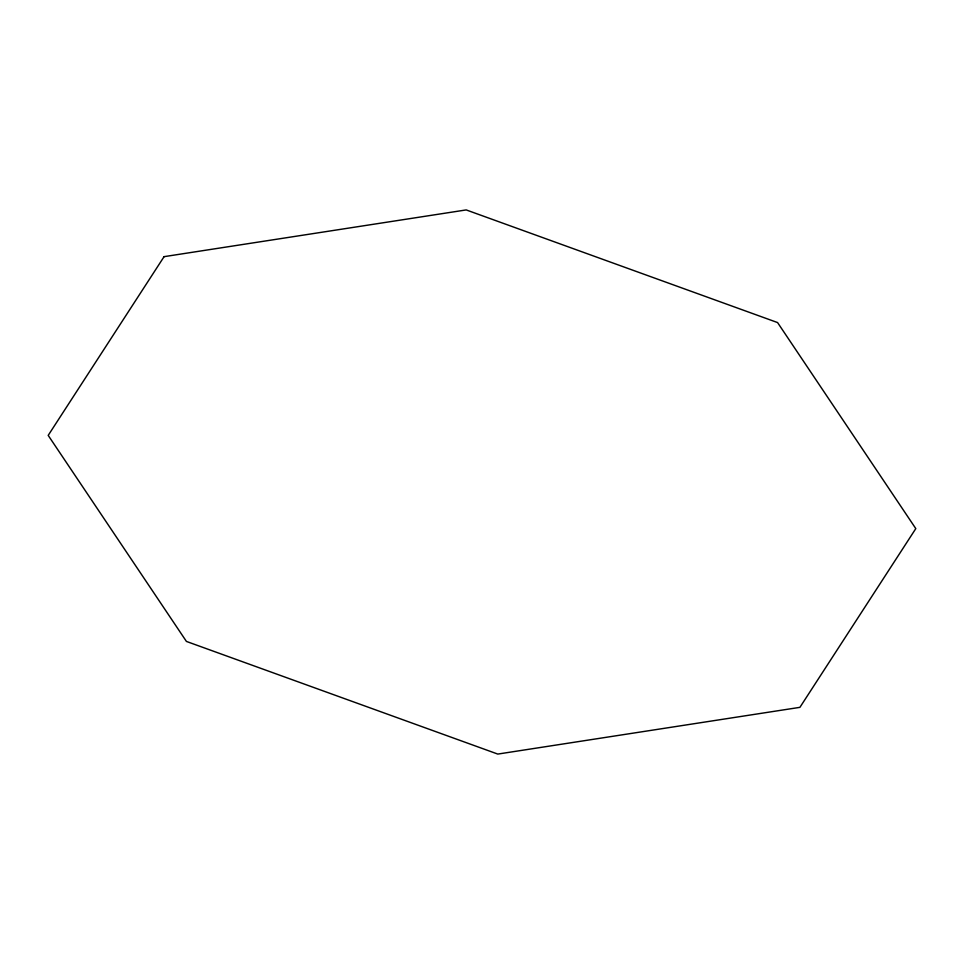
<?xml version="1.0" encoding="UTF-8"?>
<svg xmlns="http://www.w3.org/2000/svg" width="964" height="964" viewBox="0 0 964 964"><rect width="100%" height="100%" fill="white"/><g stroke="black" fill="none" stroke-linecap="round" stroke-linejoin="round"><path stroke-width="1.45" d="M164.085 256.653L48.2 435.391L186.426 641.434L497.798 754.077L799.915 707.347L915.8 528.609L777.574 322.566L466.202 209.923L164.085 256.653"/></g></svg>
